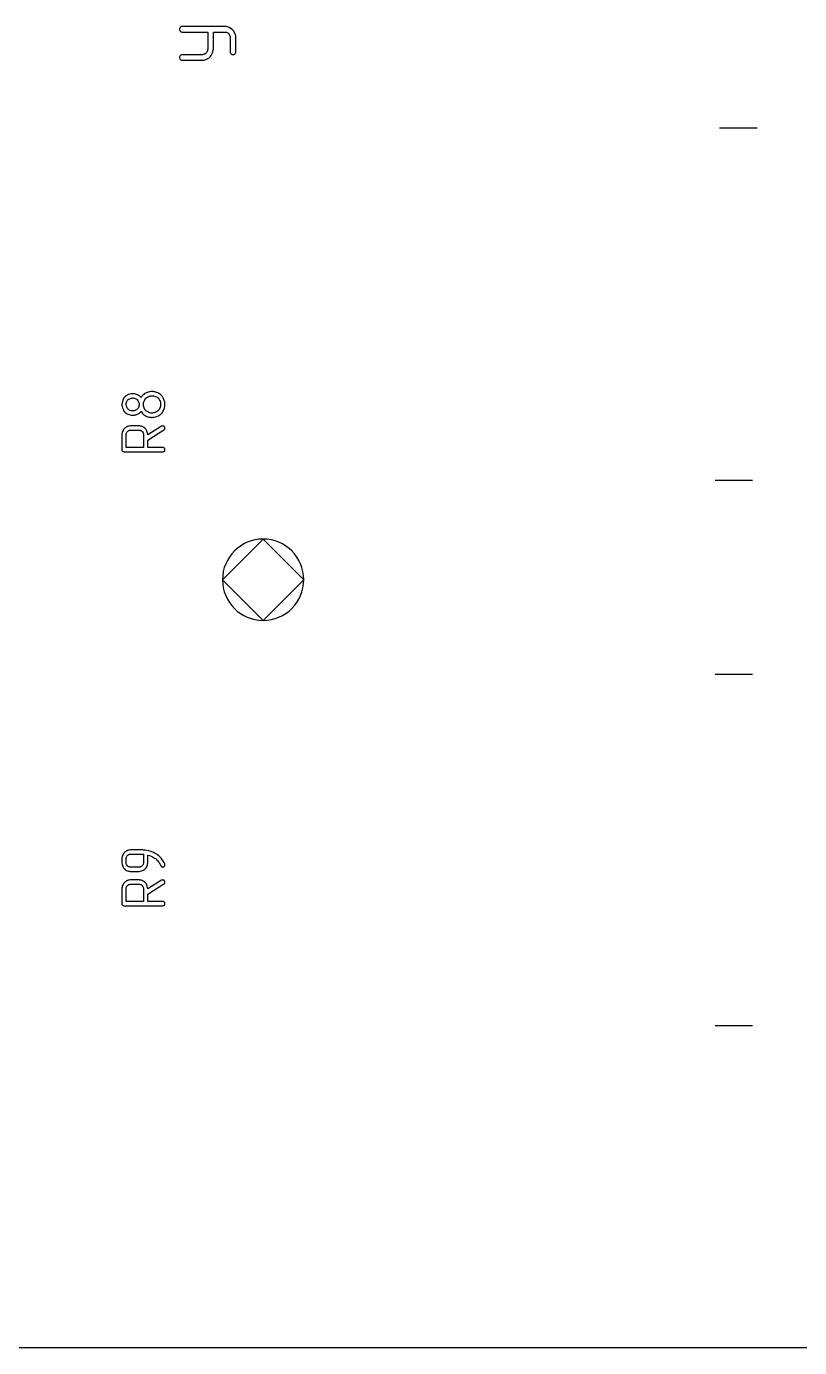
# Model space of a CAD drawing. Header units: inches. Extents: x 0 to 594, y -420 to 0.
# Drawn here: x 207.82 to 224.93, y -246.08 to -216.83 of the extents above; entities that cross this region are included whole.
import ezdxf

# ---------------------------------------------------------------- set-up
doc = ezdxf.new("R2010")
doc.units = ezdxf.units.IN
doc.header["$MEASUREMENT"] = 0

msp = doc.modelspace()

# ---------------------------------------------------------------- linework, layer by layer
at = {"color": 18, "true_color": 0x000000}
for p, q in [((211.212, -216.881), (211.21, -216.892)), ((211.21, -216.892), (211.21, -216.896)), ((211.21, -216.892), (211.21, -216.892)), ((211.21, -216.896), (211.212, -216.912)), ((211.217, -216.868), (211.212, -216.881)), ((211.212, -216.912), (211.217, -216.925)), ((211.226, -216.853), (211.217, -216.868)), ((211.217, -216.925), (211.225, -216.935)), ((211.225, -216.935), (211.226, -216.938)), ((211.228, -216.85), (211.226, -216.851)), ((211.226, -216.851), (211.226, -216.853)), ((211.226, -216.938), (211.243, -216.949)), ((211.237, -216.842), (211.228, -216.85)), ((211.252, -216.837), (211.237, -216.842)), ((211.243, -216.949), (211.258, -216.955)), ((211.262, -216.833), (211.252, -216.837)), ((211.258, -216.955), (211.269, -216.957)), ((211.273, -216.833), (211.262, -216.833)), ((211.269, -216.957), (211.271, -216.957)), ((211.271, -216.957), (211.273, -216.957)), ((212.21, -216.833), (211.273, -216.833)), ((211.273, -216.957), (211.836, -216.957)), ((211.836, -216.957), (211.836, -217.335)), ((211.96, -217.342), (211.96, -216.957)), ((211.96, -216.957), (212.211, -216.957)), ((212.211, -216.833), (212.21, -216.833)), ((212.213, -216.833), (212.211, -216.833)), ((212.211, -216.957), (212.232, -216.959)), ((212.219, -216.833), (212.213, -216.833)), ((212.226, -216.835), (212.219, -216.833)), ((212.247, -216.837), (212.226, -216.835)), ((212.232, -216.959), (212.248, -216.962)), ((212.271, -216.842), (212.247, -216.837)), ((212.248, -216.962), (212.265, -216.968)), ((212.265, -216.968), (212.278, -216.975)), ((212.298, -216.851), (212.271, -216.842)), ((212.278, -216.975), (212.287, -216.983)), ((212.287, -216.983), (212.297, -216.988)), ((212.297, -216.988), (212.3, -216.992)), ((212.328, -216.864), (212.298, -216.851)), ((212.3, -216.992), (212.302, -216.994)), ((212.302, -216.994), (212.313, -217.009)), ((212.313, -217.009), (212.321, -217.024)), ((212.321, -217.024), (212.328, -217.038)), ((212.358, -216.883), (212.328, -216.864)), ((212.387, -216.907), (212.358, -216.883)), ((212.391, -216.911), (212.387, -216.907)), ((212.398, -216.92), (212.391, -216.911)), ((212.41, -216.937), (212.398, -216.92)), ((212.423, -216.957), (212.41, -216.937)), ((212.437, -216.983), (212.423, -216.957)), ((212.448, -217.012), (212.437, -216.983)), ((212.456, -217.048), (212.448, -217.012)), ((212.328, -217.038), (212.332, -217.051)), ((212.332, -217.051), (212.334, -217.064)), ((212.334, -217.064), (212.335, -217.074)), ((212.335, -217.074), (212.335, -217.407)), ((212.46, -217.085), (212.456, -217.048)), ((212.46, -217.401), (212.46, -217.085)), ((211.212, -217.507), (211.21, -217.518)), ((211.21, -217.518), (211.21, -217.522)), ((211.21, -217.522), (211.212, -217.538)), ((211.217, -217.494), (211.212, -217.507)), ((211.212, -217.538), (211.217, -217.551)), ((211.226, -217.479), (211.217, -217.494)), ((211.217, -217.551), (211.225, -217.561)), ((211.225, -217.561), (211.226, -217.564)), ((211.228, -217.475), (211.226, -217.477)), ((211.226, -217.477), (211.226, -217.479)), ((211.226, -217.564), (211.243, -217.575)), ((211.237, -217.468), (211.228, -217.475)), ((211.252, -217.462), (211.237, -217.468)), ((211.243, -217.575), (211.258, -217.581)), ((211.262, -217.459), (211.252, -217.462)), ((211.258, -217.581), (211.269, -217.583)), ((211.273, -217.459), (211.262, -217.459)), ((211.269, -217.583), (211.271, -217.583)), ((211.271, -217.583), (211.273, -217.583)), ((211.711, -217.459), (211.273, -217.459)), ((211.273, -217.583), (211.71, -217.583)), ((211.71, -217.583), (211.747, -217.579)), ((211.713, -217.459), (211.711, -217.459)), ((211.721, -217.459), (211.713, -217.459)), ((211.73, -217.457), (211.721, -217.459)), ((211.741, -217.455), (211.73, -217.457)), ((211.756, -217.449), (211.741, -217.455)), ((211.747, -217.579), (211.782, -217.572)), ((211.771, -217.444), (211.756, -217.449)), ((211.786, -217.435), (211.771, -217.444)), ((211.782, -217.572), (211.811, -217.559)), ((211.8, -217.424), (211.786, -217.435)), ((211.802, -217.42), (211.8, -217.424)), ((211.81, -217.411), (211.802, -217.42)), ((211.819, -217.398), (211.81, -217.411)), ((211.811, -217.559), (211.837, -217.546)), ((211.828, -217.383), (211.819, -217.398)), ((211.83, -217.379), (211.828, -217.381)), ((211.828, -217.381), (211.828, -217.383)), ((211.832, -217.366), (211.83, -217.379)), ((211.834, -217.351), (211.832, -217.366)), ((211.836, -217.335), (211.834, -217.351)), ((211.837, -217.546), (211.86, -217.533)), ((211.86, -217.533), (211.874, -217.52)), ((211.874, -217.52), (211.884, -217.512)), ((211.884, -217.512), (211.887, -217.509)), ((211.887, -217.509), (211.911, -217.479)), ((211.911, -217.479), (211.93, -217.449)), ((211.93, -217.449), (211.941, -217.42)), ((211.941, -217.42), (211.95, -217.392)), ((211.95, -217.392), (211.956, -217.368)), ((211.956, -217.368), (211.958, -217.349)), ((211.958, -217.349), (211.96, -217.342)), ((212.335, -217.407), (212.339, -217.416)), ((212.339, -217.416), (212.345, -217.429)), ((212.345, -217.429), (212.352, -217.438)), ((212.352, -217.438), (212.354, -217.442)), ((212.354, -217.442), (212.356, -217.442)), ((212.356, -217.442), (212.371, -217.451)), ((212.371, -217.451), (212.385, -217.457)), ((212.385, -217.457), (212.395, -217.459)), ((212.395, -217.459), (212.397, -217.459)), ((212.397, -217.459), (212.398, -217.459)), ((212.398, -217.459), (212.417, -217.457)), ((212.417, -217.457), (212.43, -217.449)), ((212.43, -217.449), (212.439, -217.444)), ((212.439, -217.444), (212.443, -217.442)), ((212.443, -217.442), (212.452, -217.427)), ((212.452, -217.427), (212.458, -217.412)), ((212.458, -217.412), (212.46, -217.401)), ((223.994, -219.083), (223.162, -219.083)), ((210.526, -224.928), (210.506, -224.934)), ((210.55, -224.922), (210.526, -224.928)), ((210.575, -224.918), (210.55, -224.922)), ((210.603, -224.917), (210.575, -224.918)), ((210.605, -224.917), (210.603, -224.917)), ((210.609, -224.917), (210.605, -224.917)), ((210.615, -224.917), (210.609, -224.917)), ((210.622, -224.918), (210.615, -224.917)), ((210.632, -224.919), (210.622, -224.918)), ((210.643, -224.921), (210.632, -224.919)), ((210.67, -224.925), (210.643, -224.921)), ((210.701, -224.934), (210.67, -224.925)), ((209.938, -225.185), (209.937, -225.192)), ((209.937, -225.192), (209.937, -225.203)), ((209.937, -225.192), (209.937, -225.192)), ((209.937, -225.203), (209.938, -225.224)), ((209.939, -225.175), (209.938, -225.185)), ((209.938, -225.224), (209.939, -225.242)), ((209.941, -225.165), (209.939, -225.175)), ((209.947, -225.139), (209.941, -225.165)), ((209.955, -225.111), (209.947, -225.139)), ((209.968, -225.082), (209.955, -225.111)), ((209.976, -225.066), (209.968, -225.082)), ((209.986, -225.052), (209.976, -225.066)), ((209.999, -225.038), (209.986, -225.052)), ((210.011, -225.025), (209.999, -225.038)), ((210.013, -225.024), (210.011, -225.025)), ((210.014, -225.022), (210.013, -225.024)), ((210.018, -225.02), (210.014, -225.022)), ((210.024, -225.015), (210.018, -225.02)), ((210.038, -225.005), (210.024, -225.015)), ((210.031, -225.203), (210.033, -225.179)), ((210.031, -225.213), (210.031, -225.203)), ((210.034, -225.225), (210.031, -225.213)), ((210.033, -225.179), (210.038, -225.156)), ((210.033, -225.179), (210.033, -225.179)), ((210.058, -224.994), (210.038, -225.005)), ((210.038, -225.156), (210.045, -225.138)), ((210.045, -225.138), (210.054, -225.124)), ((210.054, -225.124), (210.064, -225.111)), ((210.082, -224.984), (210.058, -224.994)), ((210.064, -225.111), (210.071, -225.103)), ((210.071, -225.103), (210.076, -225.097)), ((210.076, -225.097), (210.078, -225.096)), ((210.078, -225.096), (210.093, -225.083)), ((210.11, -224.974), (210.082, -224.984)), ((210.093, -225.083), (210.11, -225.075)), ((210.141, -224.967), (210.11, -224.974)), ((210.11, -225.075), (210.126, -225.068)), ((210.126, -225.068), (210.141, -225.063)), ((210.158, -224.965), (210.141, -224.967)), ((210.141, -225.063), (210.155, -225.06)), ((210.155, -225.06), (210.165, -225.059)), ((210.176, -224.965), (210.158, -224.965)), ((210.165, -225.059), (210.172, -225.059)), ((210.172, -225.059), (210.175, -225.059)), ((210.175, -225.059), (210.196, -225.06)), ((210.179, -224.965), (210.176, -224.965)), ((210.185, -224.965), (210.179, -224.965)), ((210.196, -224.966), (210.185, -224.965)), ((210.209, -224.967), (210.196, -224.966)), ((210.196, -225.06), (210.214, -225.065)), ((210.224, -224.97), (210.209, -224.967)), ((210.214, -225.065), (210.231, -225.07)), ((210.241, -224.973), (210.224, -224.97)), ((210.231, -225.07), (210.245, -225.077)), ((210.259, -224.979), (210.241, -224.973)), ((210.245, -225.077), (210.258, -225.084)), ((210.258, -225.084), (210.267, -225.09)), ((210.278, -224.986), (210.259, -224.979)), ((210.267, -225.09), (210.272, -225.094)), ((210.272, -225.094), (210.274, -225.096)), ((210.274, -225.096), (210.289, -225.113)), ((210.281, -224.987), (210.278, -224.986)), ((210.286, -224.99), (210.281, -224.987)), ((210.295, -224.994), (210.286, -224.99)), ((210.289, -225.113), (210.299, -225.13)), ((210.306, -225), (210.295, -224.994)), ((210.299, -225.13), (210.307, -225.148)), ((210.32, -225.008), (210.306, -225)), ((210.307, -225.148), (210.313, -225.165)), ((210.313, -225.165), (210.316, -225.18)), ((210.316, -225.18), (210.317, -225.192)), ((210.317, -225.192), (210.319, -225.2)), ((210.319, -225.203), (210.317, -225.227)), ((210.319, -225.2), (210.319, -225.203)), ((210.334, -225.02), (210.32, -225.008)), ((210.348, -225.031), (210.334, -225.02)), ((210.361, -225.045), (210.348, -225.031)), ((210.362, -225.042), (210.361, -225.044)), ((210.361, -225.044), (210.361, -225.045)), ((210.368, -225.035), (210.362, -225.042)), ((210.376, -225.024), (210.368, -225.035)), ((210.388, -225.01), (210.376, -225.024)), ((210.402, -224.994), (210.388, -225.01)), ((210.42, -224.979), (210.402, -224.994)), ((210.413, -225.186), (210.416, -225.17)), ((210.413, -225.211), (210.413, -225.186)), ((210.415, -225.218), (210.413, -225.211)), ((210.416, -225.234), (210.415, -225.218)), ((210.416, -225.17), (210.423, -225.142)), ((210.416, -225.17), (210.416, -225.17)), ((210.44, -224.963), (210.42, -224.979)), ((210.423, -225.142), (210.433, -225.118)), ((210.433, -225.118), (210.443, -225.097)), ((210.464, -224.951), (210.44, -224.963)), ((210.443, -225.097), (210.454, -225.08)), ((210.454, -225.08), (210.464, -225.069)), ((210.467, -224.949), (210.464, -224.951)), ((210.464, -225.069), (210.471, -225.062)), ((210.475, -224.945), (210.467, -224.949)), ((210.471, -225.062), (210.472, -225.059)), ((210.472, -225.059), (210.474, -225.059)), ((210.474, -225.059), (210.495, -225.044)), ((210.488, -224.939), (210.475, -224.945)), ((210.506, -224.934), (210.488, -224.939)), ((210.495, -225.044), (210.517, -225.031)), ((210.517, -225.031), (210.539, -225.022)), ((210.539, -225.022), (210.56, -225.017)), ((210.56, -225.017), (210.577, -225.014)), ((210.577, -225.014), (210.591, -225.011)), ((210.591, -225.011), (210.596, -225.011)), ((210.596, -225.011), (210.601, -225.011)), ((210.601, -225.011), (210.602, -225.011)), ((210.602, -225.011), (210.603, -225.011)), ((210.603, -225.011), (210.632, -225.013)), ((210.632, -225.013), (210.657, -225.018)), ((210.657, -225.018), (210.68, -225.027)), ((210.68, -225.027), (210.699, -225.035)), ((210.699, -225.035), (210.715, -225.044)), ((210.733, -224.946), (210.701, -224.934)), ((210.715, -225.044), (210.726, -225.052)), ((210.726, -225.052), (210.733, -225.058)), ((210.75, -224.955), (210.733, -224.946)), ((210.733, -225.058), (210.736, -225.059)), ((210.736, -225.059), (210.756, -225.08)), ((210.767, -224.965), (210.75, -224.955)), ((210.756, -225.08), (210.77, -225.104)), ((210.784, -224.976), (210.767, -224.965)), ((210.77, -225.104), (210.78, -225.128)), ((210.78, -225.128), (210.787, -225.151)), ((210.799, -224.989), (210.784, -224.976)), ((210.787, -225.151), (210.791, -225.172)), ((210.791, -225.172), (210.792, -225.187)), ((210.794, -225.203), (210.791, -225.234)), ((210.792, -225.187), (210.794, -225.194)), ((210.794, -225.194), (210.794, -225.203)), ((210.801, -224.99), (210.799, -224.989)), ((210.804, -224.993), (210.801, -224.99)), ((210.808, -224.997), (210.804, -224.993)), ((210.813, -225.003), (210.808, -224.997)), ((210.821, -225.011), (210.813, -225.003)), ((210.828, -225.021), (210.821, -225.011)), ((210.836, -225.032), (210.828, -225.021)), ((210.843, -225.045), (210.836, -225.032)), ((210.852, -225.059), (210.843, -225.045)), ((210.86, -225.076), (210.852, -225.059)), ((210.867, -225.093), (210.86, -225.076)), ((210.874, -225.113), (210.867, -225.093)), ((210.88, -225.132), (210.874, -225.113)), ((210.884, -225.155), (210.88, -225.132)), ((210.887, -225.177), (210.884, -225.155)), ((210.888, -225.203), (210.887, -225.177)), ((210.887, -225.225), (210.888, -225.216)), ((210.888, -225.216), (210.888, -225.203)), ((209.939, -225.242), (209.948, -225.279)), ((209.948, -225.279), (209.961, -225.309)), ((209.961, -225.309), (209.973, -225.334)), ((209.973, -225.334), (209.987, -225.355)), ((209.987, -225.355), (209.994, -225.364)), ((209.994, -225.364), (210, -225.369)), ((210, -225.369), (210.004, -225.375)), ((210.004, -225.375), (210.009, -225.379)), ((210.009, -225.379), (210.01, -225.38)), ((210.01, -225.38), (210.011, -225.382)), ((210.011, -225.382), (210.038, -225.402)), ((210.037, -225.239), (210.034, -225.225)), ((210.042, -225.256), (210.037, -225.239)), ((210.038, -225.402), (210.066, -225.416)), ((210.051, -225.275), (210.042, -225.256)), ((210.062, -225.293), (210.051, -225.275)), ((210.078, -225.31), (210.062, -225.293)), ((210.066, -225.416), (210.095, -225.426)), ((210.079, -225.311), (210.078, -225.31)), ((210.085, -225.316), (210.079, -225.311)), ((210.093, -225.321), (210.085, -225.316)), ((210.104, -225.327), (210.093, -225.321)), ((210.095, -225.426), (210.12, -225.433)), ((210.12, -225.334), (210.104, -225.327)), ((210.135, -225.34), (210.12, -225.334)), ((210.12, -225.433), (210.142, -225.437)), ((210.155, -225.344), (210.135, -225.34)), ((210.142, -225.437), (210.152, -225.438)), ((210.152, -225.438), (210.161, -225.438)), ((210.175, -225.345), (210.155, -225.344)), ((210.161, -225.438), (210.166, -225.44)), ((210.166, -225.44), (210.172, -225.44)), ((210.172, -225.44), (210.175, -225.44)), ((210.178, -225.345), (210.175, -225.345)), ((210.175, -225.44), (210.176, -225.44)), ((210.176, -225.44), (210.196, -225.438)), ((210.185, -225.345), (210.178, -225.345)), ((210.196, -225.344), (210.185, -225.345)), ((210.209, -225.341), (210.196, -225.344)), ((210.196, -225.438), (210.214, -225.437)), ((210.226, -225.337), (210.209, -225.341)), ((210.214, -225.437), (210.231, -225.434)), ((210.241, -225.33), (210.226, -225.337)), ((210.231, -225.434), (210.247, -225.43)), ((210.258, -225.321), (210.241, -225.33)), ((210.247, -225.43), (210.259, -225.426)), ((210.274, -225.31), (210.258, -225.321)), ((210.259, -225.426), (210.269, -225.423)), ((210.269, -225.423), (210.275, -225.421)), ((210.275, -225.309), (210.274, -225.31)), ((210.281, -225.303), (210.275, -225.309)), ((210.275, -225.421), (210.278, -225.42)), ((210.278, -225.42), (210.296, -225.411)), ((210.288, -225.294), (210.281, -225.303)), ((210.296, -225.282), (210.288, -225.294)), ((210.305, -225.268), (210.296, -225.282)), ((210.296, -225.411), (210.312, -225.402)), ((210.312, -225.249), (210.305, -225.268)), ((210.317, -225.227), (210.312, -225.249)), ((210.312, -225.402), (210.326, -225.392)), ((210.326, -225.392), (210.337, -225.382)), ((210.337, -225.382), (210.347, -225.373)), ((210.347, -225.373), (210.354, -225.366)), ((210.354, -225.366), (210.358, -225.362)), ((210.358, -225.362), (210.36, -225.361)), ((210.36, -225.361), (210.375, -225.383)), ((210.375, -225.383), (210.392, -225.403)), ((210.392, -225.403), (210.41, -225.42)), ((210.41, -225.42), (210.426, -225.433)), ((210.42, -225.255), (210.416, -225.234)), ((210.427, -225.278), (210.42, -225.255)), ((210.426, -225.433), (210.441, -225.444)), ((210.439, -225.302), (210.427, -225.278)), ((210.453, -225.325), (210.439, -225.302)), ((210.441, -225.444), (210.453, -225.451)), ((210.472, -225.347), (210.453, -225.325)), ((210.453, -225.451), (210.461, -225.455)), ((210.461, -225.455), (210.462, -225.457)), ((210.462, -225.457), (210.464, -225.457)), ((210.464, -225.457), (210.488, -225.466)), ((210.475, -225.348), (210.472, -225.347)), ((210.482, -225.354), (210.475, -225.348)), ((210.493, -225.361), (210.482, -225.354)), ((210.488, -225.466), (210.513, -225.475)), ((210.509, -225.369), (210.493, -225.361)), ((210.529, -225.379), (210.509, -225.369)), ((210.513, -225.475), (210.537, -225.481)), ((210.551, -225.386), (210.529, -225.379)), ((210.537, -225.481), (210.558, -225.483)), ((210.575, -225.392), (210.551, -225.386)), ((210.558, -225.483), (210.577, -225.486)), ((210.603, -225.393), (210.575, -225.392)), ((210.577, -225.486), (210.591, -225.488)), ((210.591, -225.488), (210.596, -225.488)), ((210.596, -225.488), (210.601, -225.488)), ((210.601, -225.488), (210.602, -225.488)), ((210.602, -225.488), (210.603, -225.488)), ((210.605, -225.393), (210.603, -225.393)), ((210.603, -225.488), (210.625, -225.486)), ((210.606, -225.393), (210.605, -225.393)), ((210.61, -225.393), (210.606, -225.393)), ((210.616, -225.392), (210.61, -225.393)), ((210.63, -225.39), (210.616, -225.392)), ((210.625, -225.486), (210.646, -225.485)), ((210.649, -225.388), (210.63, -225.39)), ((210.646, -225.485), (210.684, -225.476)), ((210.67, -225.382), (210.649, -225.388)), ((210.691, -225.373), (210.67, -225.382)), ((210.684, -225.476), (210.718, -225.465)), ((210.713, -225.362), (210.691, -225.373)), ((210.735, -225.347), (210.713, -225.362)), ((210.718, -225.465), (210.746, -225.452)), ((210.737, -225.344), (210.735, -225.347)), ((210.744, -225.337), (210.737, -225.344)), ((210.753, -225.324), (210.744, -225.337)), ((210.746, -225.452), (210.759, -225.445)), ((210.764, -225.309), (210.753, -225.324)), ((210.759, -225.445), (210.77, -225.44)), ((210.775, -225.287), (210.764, -225.309)), ((210.77, -225.44), (210.778, -225.434)), ((210.784, -225.262), (210.775, -225.287)), ((210.778, -225.434), (210.787, -225.428)), ((210.791, -225.234), (210.784, -225.262)), ((210.787, -225.428), (210.792, -225.424)), ((210.792, -225.424), (210.797, -225.42)), ((210.797, -225.42), (210.799, -225.419)), ((210.799, -225.419), (210.801, -225.417)), ((210.801, -225.417), (210.816, -225.402)), ((210.816, -225.402), (210.829, -225.385)), ((210.829, -225.385), (210.842, -225.368)), ((210.842, -225.368), (210.852, -225.349)), ((210.852, -225.349), (210.86, -225.331)), ((210.86, -225.331), (210.867, -225.314)), ((210.867, -225.314), (210.877, -225.28)), ((210.877, -225.28), (210.881, -225.263)), ((210.881, -225.263), (210.884, -225.249)), ((210.884, -225.249), (210.885, -225.237)), ((210.885, -225.237), (210.887, -225.225)), ((209.951, -225.801), (209.944, -225.822)), ((209.961, -225.778), (209.951, -225.801)), ((209.975, -225.755), (209.961, -225.778)), ((209.993, -225.734), (209.975, -225.755)), ((209.996, -225.731), (209.993, -225.734)), ((210.003, -225.726), (209.996, -225.731)), ((210.016, -225.716), (210.003, -225.726)), ((210.031, -225.706), (210.016, -225.716)), ((210.051, -225.696), (210.031, -225.706)), ((210.073, -225.686), (210.051, -225.696)), ((210.051, -225.812), (210.055, -225.805)), ((210.055, -225.805), (210.058, -225.802)), ((210.058, -225.802), (210.059, -225.801)), ((210.059, -225.801), (210.071, -225.791)), ((210.071, -225.791), (210.082, -225.784)), ((210.099, -225.681), (210.073, -225.686)), ((210.082, -225.784), (210.093, -225.779)), ((210.093, -225.779), (210.103, -225.775)), ((210.127, -225.678), (210.099, -225.681)), ((210.103, -225.775), (210.113, -225.774)), ((210.113, -225.774), (210.12, -225.772)), ((210.12, -225.772), (210.126, -225.772)), ((210.126, -225.772), (210.127, -225.772)), ((210.317, -225.678), (210.127, -225.678)), ((210.127, -225.772), (210.319, -225.772)), ((210.319, -225.678), (210.317, -225.678)), ((210.32, -225.678), (210.319, -225.678)), ((210.319, -225.772), (210.334, -225.774)), ((210.324, -225.678), (210.32, -225.678)), ((210.33, -225.679), (210.324, -225.678)), ((210.345, -225.681), (210.33, -225.679)), ((210.334, -225.774), (210.347, -225.777)), ((210.364, -225.685), (210.345, -225.681)), ((210.347, -225.777), (210.36, -225.781)), ((210.36, -225.781), (210.369, -225.786)), ((210.385, -225.692), (210.364, -225.685)), ((210.369, -225.786), (210.376, -225.792)), ((210.376, -225.792), (210.384, -225.796)), ((210.384, -225.796), (210.386, -225.799)), ((210.407, -225.702), (210.385, -225.692)), ((210.386, -225.799), (210.388, -225.801)), ((210.388, -225.801), (210.396, -225.812)), ((210.43, -225.716), (210.407, -225.702)), ((210.453, -225.734), (210.43, -225.716)), ((210.455, -225.737), (210.453, -225.734)), ((210.461, -225.744), (210.455, -225.737)), ((210.47, -225.757), (210.461, -225.744)), ((210.479, -225.772), (210.47, -225.757)), ((210.491, -225.792), (210.479, -225.772)), ((210.499, -225.815), (210.491, -225.792)), ((210.815, -225.686), (210.508, -225.878)), ((210.508, -225.991), (210.867, -225.767)), ((210.826, -225.682), (210.815, -225.686)), ((210.842, -225.678), (210.826, -225.682)), ((210.843, -225.678), (210.842, -225.678)), ((210.844, -225.678), (210.843, -225.678)), ((210.853, -225.679), (210.844, -225.678)), ((210.864, -225.685), (210.853, -225.679)), ((210.87, -225.688), (210.864, -225.685)), ((210.867, -225.767), (210.876, -225.76)), ((210.876, -225.693), (210.87, -225.688)), ((210.877, -225.696), (210.876, -225.693)), ((210.876, -225.76), (210.881, -225.754)), ((210.881, -225.703), (210.877, -225.696)), ((210.887, -225.715), (210.881, -225.703)), ((210.881, -225.754), (210.884, -225.75)), ((210.884, -225.75), (210.885, -225.748)), ((210.885, -225.748), (210.887, -225.741)), ((210.888, -225.729), (210.887, -225.715)), ((210.887, -225.741), (210.888, -225.734)), ((210.888, -225.734), (210.888, -225.729)), ((209.938, -225.856), (209.937, -225.861)), ((209.937, -225.861), (209.937, -226.202)), ((209.937, -225.861), (209.937, -225.861)), ((209.939, -225.84), (209.938, -225.856)), ((209.944, -225.822), (209.939, -225.84)), ((210.031, -225.868), (210.033, -225.854)), ((210.031, -226.154), (210.031, -225.868)), ((210.033, -225.854), (210.035, -225.84)), ((210.033, -225.854), (210.033, -225.854)), ((210.035, -225.84), (210.04, -225.829)), ((210.04, -225.829), (210.045, -225.819)), ((210.045, -225.819), (210.051, -225.812)), ((210.396, -225.812), (210.402, -225.823)), ((210.402, -225.823), (210.407, -225.834)), ((210.407, -225.834), (210.41, -225.844)), ((210.41, -225.844), (210.412, -225.854)), ((210.412, -225.854), (210.413, -225.861)), ((210.413, -225.861), (210.413, -226.154)), ((210.505, -225.841), (210.499, -225.815)), ((210.508, -225.87), (210.505, -225.841)), ((210.508, -225.878), (210.508, -225.87)), ((210.508, -226.154), (210.508, -225.991)), ((209.937, -226.202), (209.938, -226.218)), ((209.938, -226.218), (209.944, -226.229)), ((209.944, -226.229), (209.952, -226.238)), ((209.952, -226.238), (209.961, -226.243)), ((209.961, -226.243), (209.969, -226.246)), ((209.969, -226.246), (209.978, -226.247)), ((209.978, -226.247), (209.983, -226.249)), ((209.983, -226.249), (209.985, -226.249)), ((209.985, -226.249), (210.842, -226.249)), ((210.413, -226.154), (210.031, -226.154)), ((210.842, -226.154), (210.508, -226.154)), ((210.843, -226.154), (210.842, -226.154)), ((210.842, -226.249), (210.857, -226.246)), ((210.846, -226.154), (210.843, -226.154)), ((210.854, -226.156), (210.846, -226.154)), ((210.866, -226.16), (210.854, -226.156)), ((210.857, -226.246), (210.868, -226.242)), ((210.877, -226.168), (210.866, -226.16)), ((210.868, -226.242), (210.874, -226.238)), ((210.874, -226.238), (210.877, -226.235)), ((210.878, -226.171), (210.877, -226.168)), ((210.877, -226.235), (210.884, -226.223)), ((210.883, -226.177), (210.878, -226.171)), ((210.887, -226.188), (210.883, -226.177)), ((210.884, -226.223), (210.887, -226.214)), ((210.888, -226.202), (210.887, -226.188)), ((210.887, -226.214), (210.888, -226.205)), ((210.888, -226.205), (210.888, -226.202)), ((223.894, -226.883), (223.062, -226.883)), ((213.062, -228.183), (212.162, -229.083)), ((213.962, -229.083), (213.062, -228.183)), ((212.162, -229.083), (213.062, -229.983)), ((213.062, -229.983), (213.962, -229.083)), ((223.894, -231.183), (223.062, -231.183)), ((209.961, -235.165), (209.951, -235.187)), ((209.975, -235.142), (209.961, -235.165)), ((209.993, -235.121), (209.975, -235.142)), ((209.996, -235.118), (209.993, -235.121)), ((210.003, -235.113), (209.996, -235.118)), ((210.016, -235.103), (210.003, -235.113)), ((210.031, -235.093), (210.016, -235.103)), ((210.051, -235.083), (210.031, -235.093)), ((210.073, -235.073), (210.051, -235.083)), ((210.099, -235.067), (210.073, -235.073)), ((210.082, -235.17), (210.093, -235.166)), ((210.093, -235.166), (210.103, -235.162)), ((210.127, -235.065), (210.099, -235.067)), ((210.103, -235.162), (210.113, -235.16)), ((210.113, -235.16), (210.12, -235.159)), ((210.12, -235.159), (210.126, -235.159)), ((210.126, -235.159), (210.127, -235.159)), ((210.365, -235.065), (210.127, -235.065)), ((210.127, -235.159), (210.367, -235.159)), ((210.367, -235.065), (210.365, -235.065)), ((210.371, -235.065), (210.367, -235.065)), ((210.367, -235.159), (210.392, -235.159)), ((210.378, -235.065), (210.371, -235.065)), ((210.388, -235.066), (210.378, -235.065)), ((210.4, -235.066), (210.388, -235.066)), ((210.392, -235.159), (210.413, -235.16)), ((210.415, -235.067), (210.4, -235.066)), ((210.413, -235.16), (210.413, -235.351)), ((210.431, -235.069), (210.415, -235.067)), ((210.448, -235.072), (210.431, -235.069)), ((210.488, -235.077), (210.448, -235.072)), ((210.532, -235.087), (210.488, -235.077)), ((210.577, -235.1), (210.532, -235.087)), ((210.622, -235.117), (210.577, -235.1)), ((210.623, -235.117), (210.622, -235.117)), ((210.626, -235.118), (210.623, -235.117)), ((210.63, -235.121), (210.626, -235.118)), ((210.637, -235.124), (210.63, -235.121)), ((210.644, -235.128), (210.637, -235.124)), ((210.653, -235.132), (210.644, -235.128)), ((210.675, -235.144), (210.653, -235.132)), ((210.699, -235.159), (210.675, -235.144)), ((210.726, -235.177), (210.699, -235.159)), ((209.938, -235.242), (209.937, -235.248)), ((209.937, -235.248), (209.937, -235.351)), ((209.937, -235.248), (209.937, -235.248)), ((209.937, -235.351), (209.939, -235.379)), ((209.939, -235.227), (209.938, -235.242)), ((209.944, -235.208), (209.939, -235.227)), ((209.939, -235.379), (209.945, -235.404)), ((209.951, -235.187), (209.944, -235.208)), ((209.945, -235.404), (209.955, -235.428)), ((209.955, -235.428), (209.965, -235.447)), ((209.965, -235.447), (209.975, -235.464)), ((210.031, -235.255), (210.033, -235.241)), ((210.031, -235.358), (210.031, -235.255)), ((210.033, -235.365), (210.031, -235.358)), ((210.033, -235.241), (210.035, -235.227)), ((210.033, -235.241), (210.033, -235.241)), ((210.034, -235.373), (210.033, -235.365)), ((210.038, -235.385), (210.034, -235.373)), ((210.035, -235.227), (210.04, -235.215)), ((210.042, -235.396), (210.038, -235.385)), ((210.04, -235.215), (210.045, -235.206)), ((210.049, -235.407), (210.042, -235.396)), ((210.045, -235.206), (210.051, -235.199)), ((210.059, -235.418), (210.049, -235.407)), ((210.051, -235.199), (210.055, -235.191)), ((210.055, -235.191), (210.058, -235.189)), ((210.058, -235.189), (210.059, -235.187)), ((210.059, -235.187), (210.071, -235.177)), ((210.062, -235.421), (210.059, -235.418)), ((210.068, -235.427), (210.062, -235.421)), ((210.078, -235.434), (210.068, -235.427)), ((210.071, -235.177), (210.082, -235.17)), ((210.09, -235.44), (210.078, -235.434)), ((210.092, -235.44), (210.09, -235.44)), ((210.093, -235.441), (210.092, -235.44)), ((210.102, -235.442), (210.093, -235.441)), ((210.113, -235.444), (210.102, -235.442)), ((210.127, -235.445), (210.113, -235.444)), ((210.319, -235.445), (210.127, -235.445)), ((210.32, -235.445), (210.319, -235.445)), ((210.326, -235.445), (210.32, -235.445)), ((210.333, -235.444), (210.326, -235.445)), ((210.341, -235.442), (210.333, -235.444)), ((210.353, -235.438), (210.341, -235.442)), ((210.364, -235.434), (210.353, -235.438)), ((210.375, -235.427), (210.364, -235.434)), ((210.386, -235.418), (210.375, -235.427)), ((210.388, -235.416), (210.386, -235.418)), ((210.393, -235.409), (210.388, -235.416)), ((210.4, -235.399), (210.393, -235.409)), ((210.407, -235.387), (210.4, -235.399)), ((210.409, -235.385), (210.407, -235.386)), ((210.407, -235.386), (210.407, -235.387)), ((210.41, -235.375), (210.409, -235.385)), ((210.412, -235.363), (210.41, -235.375)), ((210.413, -235.351), (210.412, -235.363)), ((210.453, -235.483), (210.471, -235.461)), ((210.471, -235.461), (210.485, -235.438)), ((210.485, -235.438), (210.493, -235.417)), ((210.493, -235.417), (210.501, -235.396)), ((210.501, -235.396), (210.505, -235.378)), ((210.505, -235.378), (210.506, -235.363)), ((210.506, -235.363), (210.508, -235.358)), ((210.508, -235.358), (210.508, -235.179)), ((210.508, -235.179), (210.548, -235.19)), ((210.548, -235.19), (210.584, -235.203)), ((210.584, -235.203), (210.61, -235.215)), ((210.61, -235.215), (210.636, -235.231)), ((210.636, -235.231), (210.657, -235.245)), ((210.657, -235.245), (210.677, -235.258)), ((210.677, -235.258), (210.692, -235.27)), ((210.692, -235.27), (210.704, -235.28)), ((210.704, -235.28), (210.711, -235.286)), ((210.711, -235.286), (210.713, -235.289)), ((210.713, -235.289), (210.733, -235.31)), ((210.753, -235.199), (210.726, -235.177)), ((210.733, -235.31), (210.75, -235.33)), ((210.75, -235.33), (210.756, -235.338)), ((210.78, -235.222), (210.753, -235.199)), ((210.756, -235.338), (210.76, -235.344)), ((210.76, -235.344), (210.763, -235.348)), ((210.763, -235.348), (210.764, -235.349)), ((210.764, -235.349), (210.778, -235.373)), ((210.778, -235.373), (210.784, -235.385)), ((210.781, -235.224), (210.78, -235.222)), ((210.782, -235.225), (210.781, -235.224)), ((210.787, -235.23), (210.782, -235.225)), ((210.784, -235.385), (210.788, -235.394)), ((210.791, -235.234), (210.787, -235.23)), ((210.788, -235.394), (210.792, -235.403)), ((210.804, -235.248), (210.791, -235.234)), ((210.792, -235.403), (210.795, -235.41)), ((210.795, -235.41), (210.798, -235.414)), ((210.798, -235.414), (210.798, -235.416)), ((210.798, -235.416), (210.805, -235.427)), ((210.819, -235.266), (210.804, -235.248)), ((210.805, -235.427), (210.811, -235.434)), ((210.811, -235.434), (210.816, -235.438)), ((210.816, -235.438), (210.818, -235.44)), ((210.818, -235.44), (210.825, -235.442)), ((210.836, -235.29), (210.819, -235.266)), ((210.825, -235.442), (210.832, -235.444)), ((210.832, -235.444), (210.837, -235.445)), ((210.853, -235.317), (210.836, -235.29)), ((210.837, -235.445), (210.839, -235.445)), ((210.839, -235.445), (210.853, -235.442)), ((210.87, -235.347), (210.853, -235.317)), ((210.853, -235.442), (210.864, -235.438)), ((210.864, -235.438), (210.871, -235.434)), ((210.885, -235.379), (210.87, -235.347)), ((210.871, -235.434), (210.873, -235.431)), ((210.873, -235.431), (210.874, -235.431)), ((210.874, -235.431), (210.883, -235.42)), ((210.883, -235.42), (210.887, -235.41)), ((210.888, -235.4), (210.885, -235.379)), ((210.887, -235.41), (210.888, -235.403)), ((210.888, -235.403), (210.888, -235.4)), ((209.975, -235.464), (209.985, -235.475)), ((209.985, -235.475), (209.99, -235.482)), ((209.99, -235.482), (209.993, -235.485)), ((209.993, -235.485), (210.016, -235.503)), ((210.016, -235.503), (210.038, -235.517)), ((210.051, -235.748), (210.031, -235.758)), ((210.038, -235.517), (210.061, -235.526)), ((210.073, -235.738), (210.051, -235.748)), ((210.061, -235.526), (210.08, -235.533)), ((210.099, -235.733), (210.073, -235.738)), ((210.08, -235.533), (210.099, -235.537)), ((210.099, -235.537), (210.114, -235.538)), ((210.127, -235.73), (210.099, -235.733)), ((210.114, -235.538), (210.12, -235.54)), ((210.12, -235.54), (210.124, -235.54)), ((210.124, -235.54), (210.126, -235.54)), ((210.126, -235.54), (210.127, -235.54)), ((210.127, -235.54), (210.317, -235.54)), ((210.317, -235.73), (210.127, -235.73)), ((210.317, -235.54), (210.345, -235.537)), ((210.319, -235.73), (210.317, -235.73)), ((210.32, -235.73), (210.319, -235.73)), ((210.324, -235.73), (210.32, -235.73)), ((210.33, -235.731), (210.324, -235.73)), ((210.345, -235.733), (210.33, -235.731)), ((210.345, -235.537), (210.372, -235.531)), ((210.364, -235.737), (210.345, -235.733)), ((210.385, -235.744), (210.364, -235.737)), ((210.372, -235.531), (210.395, -235.521)), ((210.407, -235.754), (210.385, -235.744)), ((210.395, -235.521), (210.415, -235.511)), ((210.43, -235.768), (210.407, -235.754)), ((210.415, -235.511), (210.431, -235.502)), ((210.431, -235.502), (210.443, -235.492)), ((210.443, -235.492), (210.45, -235.486)), ((210.45, -235.486), (210.453, -235.483)), ((210.815, -235.738), (210.508, -235.93)), ((210.826, -235.734), (210.815, -235.738)), ((210.842, -235.73), (210.826, -235.734)), ((210.843, -235.73), (210.842, -235.73)), ((210.844, -235.73), (210.843, -235.73)), ((210.853, -235.731), (210.844, -235.73)), ((210.864, -235.737), (210.853, -235.731)), ((210.87, -235.74), (210.864, -235.737)), ((210.876, -235.745), (210.87, -235.74)), ((210.877, -235.748), (210.876, -235.745)), ((210.881, -235.755), (210.877, -235.748)), ((209.938, -235.908), (209.937, -235.913)), ((209.937, -235.913), (209.937, -236.254)), ((209.937, -235.913), (209.937, -235.913)), ((209.939, -235.892), (209.938, -235.908)), ((209.944, -235.874), (209.939, -235.892)), ((209.951, -235.853), (209.944, -235.874)), ((209.961, -235.83), (209.951, -235.853)), ((209.975, -235.808), (209.961, -235.83)), ((209.993, -235.786), (209.975, -235.808)), ((209.996, -235.784), (209.993, -235.786)), ((210.003, -235.778), (209.996, -235.784)), ((210.016, -235.768), (210.003, -235.778)), ((210.031, -235.758), (210.016, -235.768)), ((210.031, -235.92), (210.033, -235.906)), ((210.031, -236.206), (210.031, -235.92)), ((210.033, -235.906), (210.035, -235.892)), ((210.033, -235.906), (210.033, -235.906)), ((210.035, -235.892), (210.04, -235.881)), ((210.04, -235.881), (210.045, -235.871)), ((210.045, -235.871), (210.051, -235.864)), ((210.051, -235.864), (210.055, -235.857)), ((210.055, -235.857), (210.058, -235.854)), ((210.058, -235.854), (210.059, -235.853)), ((210.059, -235.853), (210.071, -235.843)), ((210.071, -235.843), (210.082, -235.836)), ((210.082, -235.836), (210.093, -235.831)), ((210.093, -235.831), (210.103, -235.827)), ((210.103, -235.827), (210.113, -235.826)), ((210.113, -235.826), (210.12, -235.824)), ((210.12, -235.824), (210.126, -235.824)), ((210.126, -235.824), (210.127, -235.824)), ((210.127, -235.824), (210.319, -235.824)), ((210.319, -235.824), (210.334, -235.826)), ((210.334, -235.826), (210.347, -235.829)), ((210.347, -235.829), (210.36, -235.833)), ((210.36, -235.833), (210.369, -235.839)), ((210.369, -235.839), (210.376, -235.844)), ((210.376, -235.844), (210.384, -235.848)), ((210.384, -235.848), (210.386, -235.851)), ((210.386, -235.851), (210.388, -235.853)), ((210.388, -235.853), (210.396, -235.864)), ((210.396, -235.864), (210.402, -235.875)), ((210.402, -235.875), (210.407, -235.886)), ((210.407, -235.886), (210.41, -235.896)), ((210.41, -235.896), (210.412, -235.906)), ((210.412, -235.906), (210.413, -235.913)), ((210.413, -235.913), (210.413, -236.206)), ((210.453, -235.786), (210.43, -235.768)), ((210.455, -235.789), (210.453, -235.786)), ((210.461, -235.796), (210.455, -235.789)), ((210.47, -235.809), (210.461, -235.796)), ((210.479, -235.824), (210.47, -235.809)), ((210.491, -235.844), (210.479, -235.824)), ((210.499, -235.867), (210.491, -235.844)), ((210.505, -235.894), (210.499, -235.867)), ((210.508, -235.922), (210.505, -235.894)), ((210.508, -236.043), (210.867, -235.819)), ((210.508, -235.93), (210.508, -235.922)), ((210.508, -236.206), (210.508, -236.043)), ((210.867, -235.819), (210.876, -235.812)), ((210.876, -235.812), (210.881, -235.806)), ((210.887, -235.767), (210.881, -235.755)), ((210.881, -235.806), (210.884, -235.802)), ((210.884, -235.802), (210.885, -235.8)), ((210.885, -235.8), (210.887, -235.793)), ((210.888, -235.781), (210.887, -235.767)), ((210.887, -235.793), (210.888, -235.786)), ((210.888, -235.786), (210.888, -235.781)), ((209.937, -236.254), (209.938, -236.27)), ((209.938, -236.27), (209.944, -236.281)), ((209.944, -236.281), (209.952, -236.29)), ((209.952, -236.29), (209.961, -236.295)), ((209.961, -236.295), (209.969, -236.298)), ((209.969, -236.298), (209.978, -236.3)), ((209.978, -236.3), (209.983, -236.301)), ((209.983, -236.301), (209.985, -236.301)), ((209.985, -236.301), (210.842, -236.301)), ((210.413, -236.206), (210.031, -236.206)), ((210.842, -236.206), (210.508, -236.206)), ((210.843, -236.206), (210.842, -236.206)), ((210.842, -236.301), (210.857, -236.298)), ((210.846, -236.206), (210.843, -236.206)), ((210.854, -236.208), (210.846, -236.206)), ((210.866, -236.212), (210.854, -236.208)), ((210.857, -236.298), (210.868, -236.294)), ((210.877, -236.221), (210.866, -236.212)), ((210.868, -236.294), (210.874, -236.29)), ((210.874, -236.29), (210.877, -236.287)), ((210.878, -236.223), (210.877, -236.221)), ((210.877, -236.287), (210.884, -236.276)), ((210.883, -236.229), (210.878, -236.223)), ((210.887, -236.24), (210.883, -236.229)), ((210.884, -236.276), (210.887, -236.266)), ((210.888, -236.254), (210.887, -236.24)), ((210.887, -236.266), (210.888, -236.257)), ((210.888, -236.257), (210.888, -236.254)), ((223.894, -238.958), (223.062, -238.958)), ((156.562, -246.083), (271.562, -246.083))]:
    msp.add_line(p, q, dxfattribs=at)
at = {"color": 7, "true_color": 0xffffff}
msp.add_line((156.562, -246.083), (271.562, -246.083), dxfattribs=at)
at = {"color": 18, "true_color": 0x000000}
for start, end in [(90, 180), (0, 90), (180, 270), (270, 0)]:
    msp.add_arc((213.062, -229.083), 0.9, start, end, dxfattribs=at)

doc.saveas('drawing.dxf')
